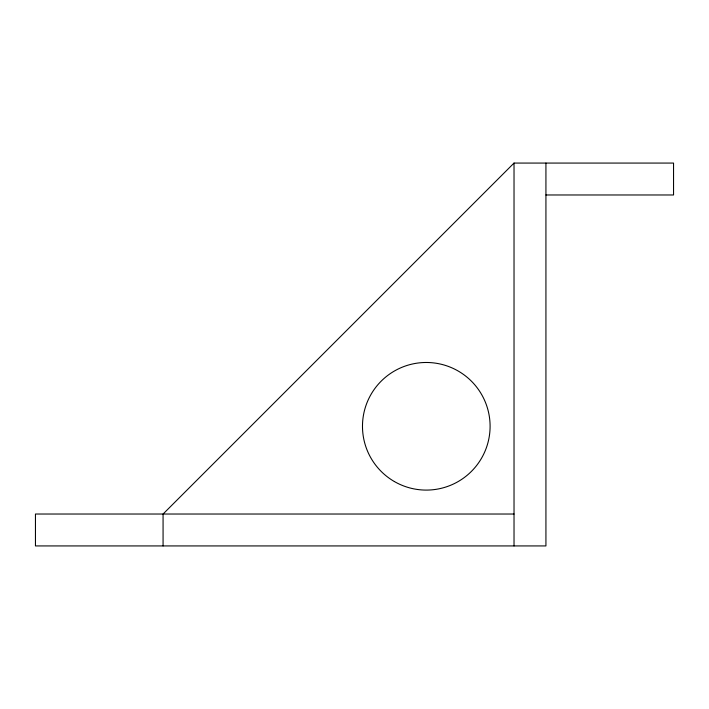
<?xml version="1.0" encoding="UTF-8"?>
<svg xmlns="http://www.w3.org/2000/svg" width="709" height="709" viewBox="0 0 709 709"><rect width="100%" height="100%" fill="white"/><g stroke="black" fill="none" stroke-linecap="round" stroke-linejoin="round"><path stroke-width="1.06" d="M545.93 194.975L673.55 194.975L673.55 163.07L514.025 163.07L163.07 514.025L163.07 545.93M514.025 514.025L35.45 514.025L35.45 545.93L545.93 545.93L545.93 163.07M514.025 163.07L514.025 545.93M394.381 481.544A63.81 63.81 0 0 0 490.096 426.286A63.81 63.81 0 0 0 394.381 371.029A63.81 63.81 0 0 0 394.381 481.544"/></g></svg>
